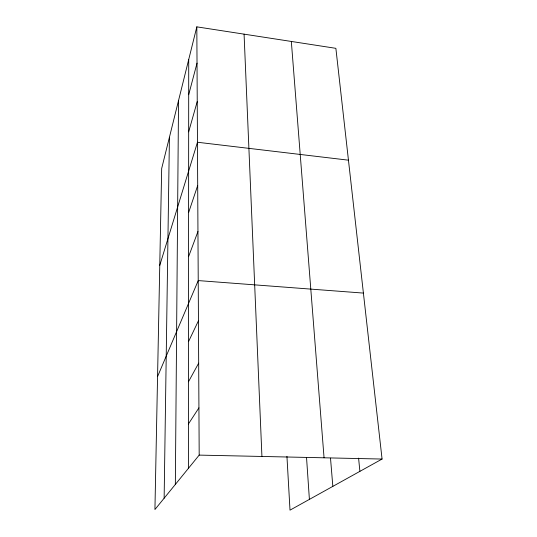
<?xml version="1.0" encoding="UTF-8"?>
<svg xmlns="http://www.w3.org/2000/svg" width="537" height="537" viewBox="0 0 537 537"><rect width="100%" height="100%" fill="white"/><g stroke="black" fill="none" stroke-linecap="round" stroke-linejoin="round"><path stroke-width="0.81" d="M188.4 468.378L188.722 59.5M175.344 484.434L178.532 100.567M164.134 498.215L169.424 137.277M196.824 26.85L161.677 168.484L154.931 509.532L199.187 455.108L196.824 26.85L335.873 48.33L382.069 459.048L290.007 510.15L286.939 456.309M188.695 94.7L197.025 63.131M188.662 131.84L197.233 101.54M159.757 265.419L197.462 142.251L348.453 160.174M188.601 212.639L197.697 185.5M188.568 256.693L197.952 231.514M157.563 376.571L198.227 280.582L363.401 293.088M188.5 341.66L198.448 320.777M188.467 381.773L198.683 363.14M188.433 423.955L198.932 407.852M199.187 455.108L382.069 459.048M358.588 458.121L359.891 471.358M330.51 458.155L332.833 486.381M291.329 41.45L324.059 457.799M306.526 457.41L309.399 499.39M244.073 34.146L261.928 456.463"/></g></svg>
